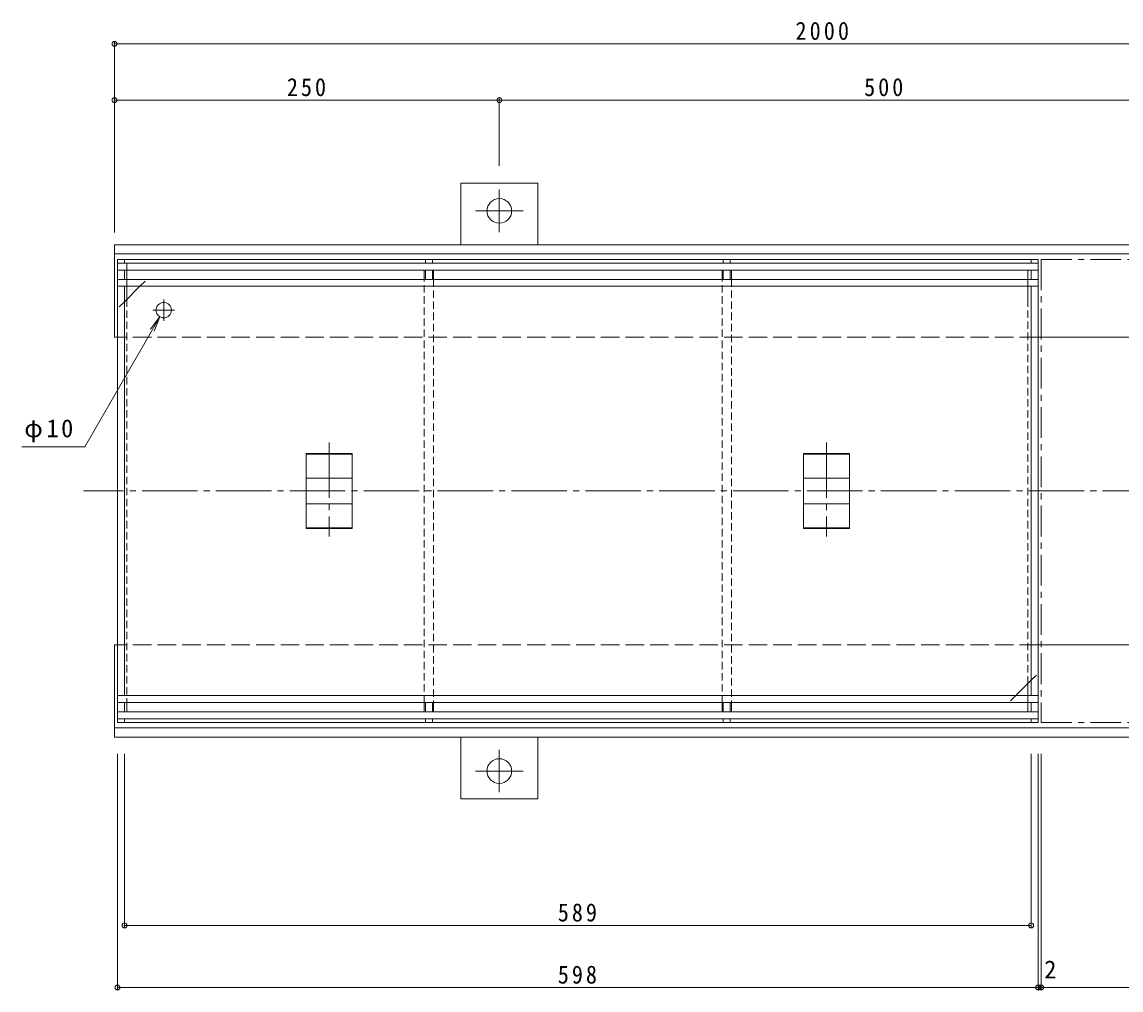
# Model space of a CAD drawing. Units: millimetres at full size, sheet at 1:4. Extents: x -933 to 1110, y -778 to 761.
# Drawn here: x -933 to -219, y -503 to 126 of the extents above; entities that cross this region are included whole.
import ezdxf
from ezdxf.enums import TextEntityAlignment as Align

# ---------------------------------------------------------------- set-up
doc = ezdxf.new("R2010")
doc.units = ezdxf.units.MM
doc.header["$LTSCALE"] = 4
doc.header["$PDMODE"] = 32
doc.header["$PDSIZE"] = 3.2
for name, pattern in [('CHAIN1', [8, 5, -1, 1, -1]), ('CHAIN2', [12, 9, -1, 1, -1]), ('DASHED1', [1.8, 1.2, -0.6]), ('DASHED3', [4, 3, -1])]:
    doc.linetypes.add(name, pattern=pattern)
for name, color, linetype, lineweight in [('0-0_通り芯', 7, 'CHAIN2', 9), ('0-1_躯体', 2, 'DASHED3', 9), ('0-2_仕上', 7, 'Continuous', 9), ('0-3_建具', 4, 'Continuous', 9), ('0-4_その他', 7, 'Continuous', 9)]:
    doc.layers.add(name, color=color, linetype=linetype, lineweight=lineweight)
doc.styles.add('ＭＳ ゴシック', font='')
doc.styles.get('ＭＳ ゴシック').set_extended_font_data('MS Gothic')

msp = doc.modelspace()

# ---------------------------------------------------------------- linework, layer by layer
at = {"layer": '0-0_通り芯'}
for p, q in [((-733.127, -147.642), (-733.127, -208.671)), ((-410.127, -147.642), (-410.127, -208.671)), ((93.271, -179.164), (-892.673, -179.164))]:
    msp.add_line(p, q, dxfattribs=at)
at = {"layer": '0-1_躯体'}
for p, q in [((-272.627, -79.164), (-872.627, -79.164)), ((-272.627, -279.164), (-872.627, -279.164))]:
    msp.add_line(p, q, dxfattribs=at)
at = {"layer": '0-1_躯体', "linetype": 'Continuous'}
for p, q in [((56.186, -79.164), (-272.627, -79.164)), ((56.186, -279.164), (-272.627, -279.164))]:
    msp.add_line(p, q, dxfattribs=at)
at = {"layer": '0-2_仕上'}
for p, q in [((-870.627, -28.664), (-870.627, -329.665)), ((-272.627, -31.164), (-870.627, -31.164)), ((-272.627, -35.664), (-870.627, -35.664)), ((-866.127, -28.664), (-866.127, -31.164)), ((-866.127, -35.664), (-866.127, -41.664)), ((-670.628, -41.664), (-670.628, -35.664)), ((-666.127, -31.164), (-666.127, -28.664)), ((-666.127, -41.664), (-666.127, -35.664)), ((-477.127, -28.664), (-472.627, -28.664)), ((-477.127, -31.164), (-477.127, -28.664)), ((-477.127, -41.664), (-477.127, -35.664)), ((-472.627, -31.164), (-472.627, -28.664)), ((-472.627, -41.664), (-472.627, -35.664)), ((-277.128, -28.664), (-277.128, -31.164)), ((-277.128, -35.664), (-277.128, -41.664)), ((-272.627, -28.664), (-272.627, -329.665)), ((-272.627, -41.664), (-870.627, -41.664)), ((-272.627, -46.164), (-870.627, -46.164)), ((-866.127, -46.164), (-866.127, -312.164)), ((-856.127, -46.164), (-866.127, -56.164)), ((-277.128, -46.164), (-277.128, -312.164)), ((-287.128, -312.164), (-277.128, -302.164)), ((-272.627, -312.164), (-870.627, -312.164)), ((-272.627, -316.664), (-870.627, -316.664)), ((-866.127, -322.664), (-866.127, -316.664)), ((-670.628, -316.664), (-670.628, -322.664)), ((-666.127, -316.664), (-666.127, -322.664)), ((-477.127, -316.664), (-477.127, -322.664)), ((-472.627, -316.664), (-472.627, -322.664)), ((-277.128, -322.664), (-277.128, -316.664)), ((-272.627, -322.664), (-870.627, -322.664)), ((-272.627, -327.165), (-870.627, -327.165)), ((-866.127, -329.665), (-866.127, -327.165)), ((-666.127, -327.165), (-666.127, -329.665)), ((-477.127, -327.165), (-477.127, -329.665)), ((-472.627, -327.165), (-472.627, -329.665)), ((-277.128, -329.665), (-277.128, -327.165)), ((-870.627, -329.665), (-866.127, -329.665)), ((-477.127, -329.665), (-472.627, -329.665)), ((-272.627, -329.665), (-277.128, -329.665))]:
    msp.add_line(p, q, dxfattribs=at)
at = {"layer": '0-2_仕上', "color": 2}
for p, q in [((-272.627, -28.664), (-870.627, -28.664)), ((-864.627, -41.664), (-864.627, -35.664)), ((-671.378, -41.664), (-671.378, -35.664)), ((-665.377, -41.664), (-665.377, -35.664)), ((-477.878, -41.664), (-477.878, -35.664)), ((-471.877, -41.664), (-471.877, -35.664)), ((-279.378, -35.664), (-279.378, -41.664)), ((-864.627, -46.164), (-864.627, -54.664)), ((-279.378, -46.164), (-279.378, -54.664)), ((-279.378, -303.664), (-279.378, -312.164)), ((-864.627, -316.664), (-864.627, -322.664)), ((-671.378, -316.664), (-671.378, -322.664)), ((-665.377, -316.664), (-665.377, -322.664)), ((-477.878, -316.664), (-477.878, -322.664)), ((-471.877, -316.664), (-471.877, -322.664)), ((-279.378, -322.664), (-279.378, -316.664)), ((-272.627, -329.665), (-870.627, -329.665))]:
    msp.add_line(p, q, dxfattribs=at)
at = {"layer": '0-2_仕上', "color": 2, "linetype": 'DASHED1'}
for p, q in [((-864.627, -35.664), (-864.627, -31.164)), ((-864.627, -41.664), (-864.627, -46.164)), ((-671.378, -316.664), (-671.378, -41.664)), ((-665.377, -41.664), (-665.377, -316.664)), ((-477.878, -316.664), (-477.878, -41.664)), ((-471.877, -41.664), (-471.877, -316.664)), ((-279.378, -41.664), (-279.378, -46.164)), ((-864.627, -54.664), (-864.627, -316.664)), ((-279.378, -54.664), (-279.378, -303.664)), ((-279.378, -312.164), (-279.378, -316.664))]:
    msp.add_line(p, q, dxfattribs=at)
at = {"layer": '0-2_仕上', "color": 3, "linetype": 'CHAIN1'}
msp.add_line((-270.627, -28.664), (55.686, -28.664), dxfattribs=at)
at = {"layer": '0-2_仕上', "linetype": 'DASHED1'}
for p, q in [((-856.127, -46.164), (-851.627, -41.664)), ((-866.127, -56.164), (-870.627, -60.664)), ((-277.128, -302.164), (-272.627, -297.665)), ((-287.128, -312.164), (-291.628, -316.664))]:
    msp.add_line(p, q, dxfattribs=at)
at = {"layer": '0-2_仕上', "linetype": 'CHAIN2'}
for p, q in [((-840.627, -54.664), (-840.627, -68.664)), ((-833.627, -61.664), (-847.627, -61.664))]:
    msp.add_line(p, q, dxfattribs=at)
at = {"layer": '0-2_仕上', "color": 3}
for p, q in [((-748.127, -154.71), (-748.127, -203.619)), ((-748.127, -154.71), (-718.127, -154.71)), ((-748.127, -155.21), (-718.127, -155.21)), ((-718.127, -203.619), (-718.127, -154.71)), ((-425.127, -203.619), (-425.127, -154.71)), ((-395.127, -154.71), (-425.127, -154.71)), ((-395.127, -155.21), (-425.127, -155.21)), ((-395.127, -154.71), (-395.127, -203.619)), ((-748.127, -170.798), (-718.127, -170.798)), ((-395.127, -170.798), (-425.127, -170.798)), ((-748.127, -187.53), (-718.127, -187.53)), ((-395.127, -187.53), (-425.127, -187.53)), ((-748.127, -203.119), (-718.127, -203.119)), ((-748.127, -203.619), (-718.127, -203.619)), ((-395.127, -203.119), (-425.127, -203.119)), ((-395.127, -203.619), (-425.127, -203.619))]:
    msp.add_line(p, q, dxfattribs=at)
at = {"layer": '0-2_仕上'}
for points in [[(-670.628, -31.164), (-670.628, -28.664), (-666.127, -28.664)], [(-670.628, -327.165), (-670.628, -329.665), (-666.127, -329.665)]]:
    msp.add_lwpolyline(points, dxfattribs=at)
at = {"layer": '0-2_仕上', "color": 3, "linetype": 'CHAIN1'}
msp.add_lwpolyline([(-270.627, -28.664), (-270.627, -329.665), (55.686, -329.665)], dxfattribs=at)
at = {"layer": '0-2_仕上'}
msp.add_circle((-840.627, -61.664), 5, dxfattribs=at)
at = {"layer": '0-3_建具'}
for p, q in [((-647.627, 20.836), (-597.627, 20.836)), ((-647.627, -19.164), (-647.627, 20.836)), ((-597.627, 20.836), (-597.627, -19.164)), ((-872.627, -19.164), (-872.627, -79.164)), ((56.186, -19.164), (-872.627, -19.164)), ((56.186, -25.164), (-872.627, -25.164)), ((-872.627, -339.164), (-872.627, -279.164)), ((56.186, -333.164), (-872.627, -333.164)), ((56.186, -339.164), (-872.627, -339.164)), ((-647.627, -339.164), (-647.627, -379.164)), ((-597.627, -379.164), (-597.627, -339.164)), ((-647.627, -379.164), (-597.627, -379.164))]:
    msp.add_line(p, q, dxfattribs=at)
at = {"layer": '0-3_建具', "linetype": 'CHAIN1'}
for p, q in [((-622.627, 2.836), (-622.627, 16.656)), ((-622.627, 2.836), (-638.099, 2.836)), ((-622.627, 2.836), (-607.156, 2.836)), ((-622.627, 2.836), (-622.627, -10.984)), ((-622.627, -361.164), (-622.627, -347.344)), ((-622.627, -361.164), (-638.099, -361.164)), ((-622.627, -361.164), (-622.627, -374.984)), ((-622.627, -361.164), (-607.156, -361.164))]:
    msp.add_line(p, q, dxfattribs=at)
at = {"layer": '0-3_建具'}
for centre in [(-622.627, 2.836), (-622.627, -361.164)]:
    msp.add_circle(centre, 8, dxfattribs=at)
at = {"layer": '0-4_その他'}
for p, q in [((-872.627, 112.62), (-872.627, -11.164)), ((-872.627, 111.42), (56.186, 111.42)), ((-872.627, 74.855), (-622.627, 74.855)), ((-622.627, 76.055), (-622.627, 32.041)), ((-622.627, 74.855), (-122.627, 74.855)), ((-891.906, -150.482), (-843.127, -65.994)), ((-843.127, -65.994), (-849.215, -73.928)), ((-843.127, -65.994), (-846.954, -75.233)), ((-932.723, -150.482), (-891.906, -150.482)), ((-870.627, -503.058), (-870.627, -349.907)), ((-866.127, -462.664), (-866.127, -349.907)), ((-277.128, -462.664), (-277.128, -349.907)), ((-272.627, -503.058), (-272.627, -349.907)), ((-270.627, -503.058), (-270.627, -349.907)), ((-866.127, -461.464), (-277.128, -461.464)), ((-870.627, -501.858), (-272.627, -501.858)), ((-272.627, -501.858), (-270.627, -501.858)), ((-270.627, -501.858), (55.686, -501.858))]:
    msp.add_line(p, q, dxfattribs=at)
for p in [(-872.627, 111.42), (-872.627, 74.855), (-622.627, 74.855), (-866.127, -461.464), (-277.128, -461.464), (-870.627, -501.858), (-272.627, -501.858), (-270.627, -501.858)]:
    msp.add_point(p, dxfattribs=at)

# ---------------------------------------------------------------- texts
at = {"layer": '0-4_その他', "color": 2, "style": 'ＭＳ ゴシック'}
msp.add_text('2', height=11.73, dxfattribs=at).set_placement((-268.66, -499.458), align=Align.BOTTOM_LEFT)
at = {"layer": '0-4_その他', "color": 2, "char_height": 11.73, "attachment_point": 7, "style": 'ＭＳ ゴシック'}
for s, insert in [('\\T1.28;\\W0.9;2000', (-430.221, 113.82)), ('\\T1.27;\\W0.9;250', (-760.627, 77.255)), ('\\T1.27;\\W0.9;500', (-385.627, 77.255)), ('\\T1.19;φ10', (-931.276, -147.474)), ('\\T1.27;\\W0.9;589', (-584.627, -459.064)), ('\\T1.27;\\W0.9;598', (-584.627, -499.458))]:
    msp.add_mtext(s, dxfattribs=dict(at, insert=insert))

doc.saveas('drawing.dxf')
